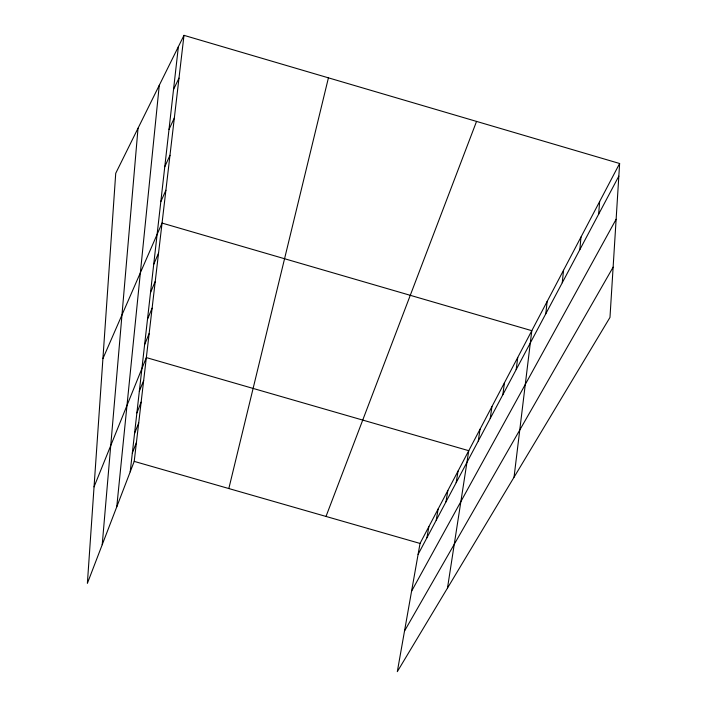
<?xml version="1.0" encoding="UTF-8"?>
<svg xmlns="http://www.w3.org/2000/svg" width="707" height="707" viewBox="0 0 707 707"><rect width="100%" height="100%" fill="white"/><g stroke="black" fill="none" stroke-linecap="round" stroke-linejoin="round"><path stroke-width="1.06" d="M619.624 163.503L609.973 317.425L397.316 671.65L420.038 543.436L619.624 163.503L183.988 35.35L115.727 173.295L87.376 583.363L134.215 461.388L183.988 35.35M598.661 214.159L599.633 201.557M102.215 544.726L138.033 128.223M579.846 249.606L580.977 237.066M116.761 506.848L159.269 85.3M562.259 282.747L563.532 270.286M130.203 471.825L178.385 46.671M545.786 313.793L547.165 301.429M514.042 477.216L531.797 330.682L162.053 223.076L102.922 358.59M516.181 369.575L517.754 357.433M502.836 394.718L504.48 382.69M490.225 418.491L491.931 406.587M478.277 441L480.035 429.22M447.478 588.091L468.75 450.695L146.34 357.592L94.049 486.849M456.192 482.616L458.039 471.101M445.967 501.882L447.84 490.508M436.228 520.228L438.128 508.987M426.948 537.718L428.875 526.609M228.829 488.546L328.428 77.841M326.007 516.446L476.545 121.41M132.324 453.116L136.407 442.573M134.551 433.506L138.713 422.857M136.884 412.923L141.135 402.168M139.332 391.298L143.671 380.437M144.626 344.583L149.15 333.536M147.489 319.299L152.111 308.172M150.52 292.601L155.24 281.395M153.719 264.347L158.554 253.071M160.825 201.628L165.889 190.254M164.784 166.702L169.972 155.301M169.008 129.408L174.329 117.998M173.533 89.489L178.995 78.115M418.093 554.412L618.828 176.149M411.562 591.229L616.124 219.276M404.51 631.042L613.128 267.166M134.215 461.388L420.038 543.436"/></g></svg>
